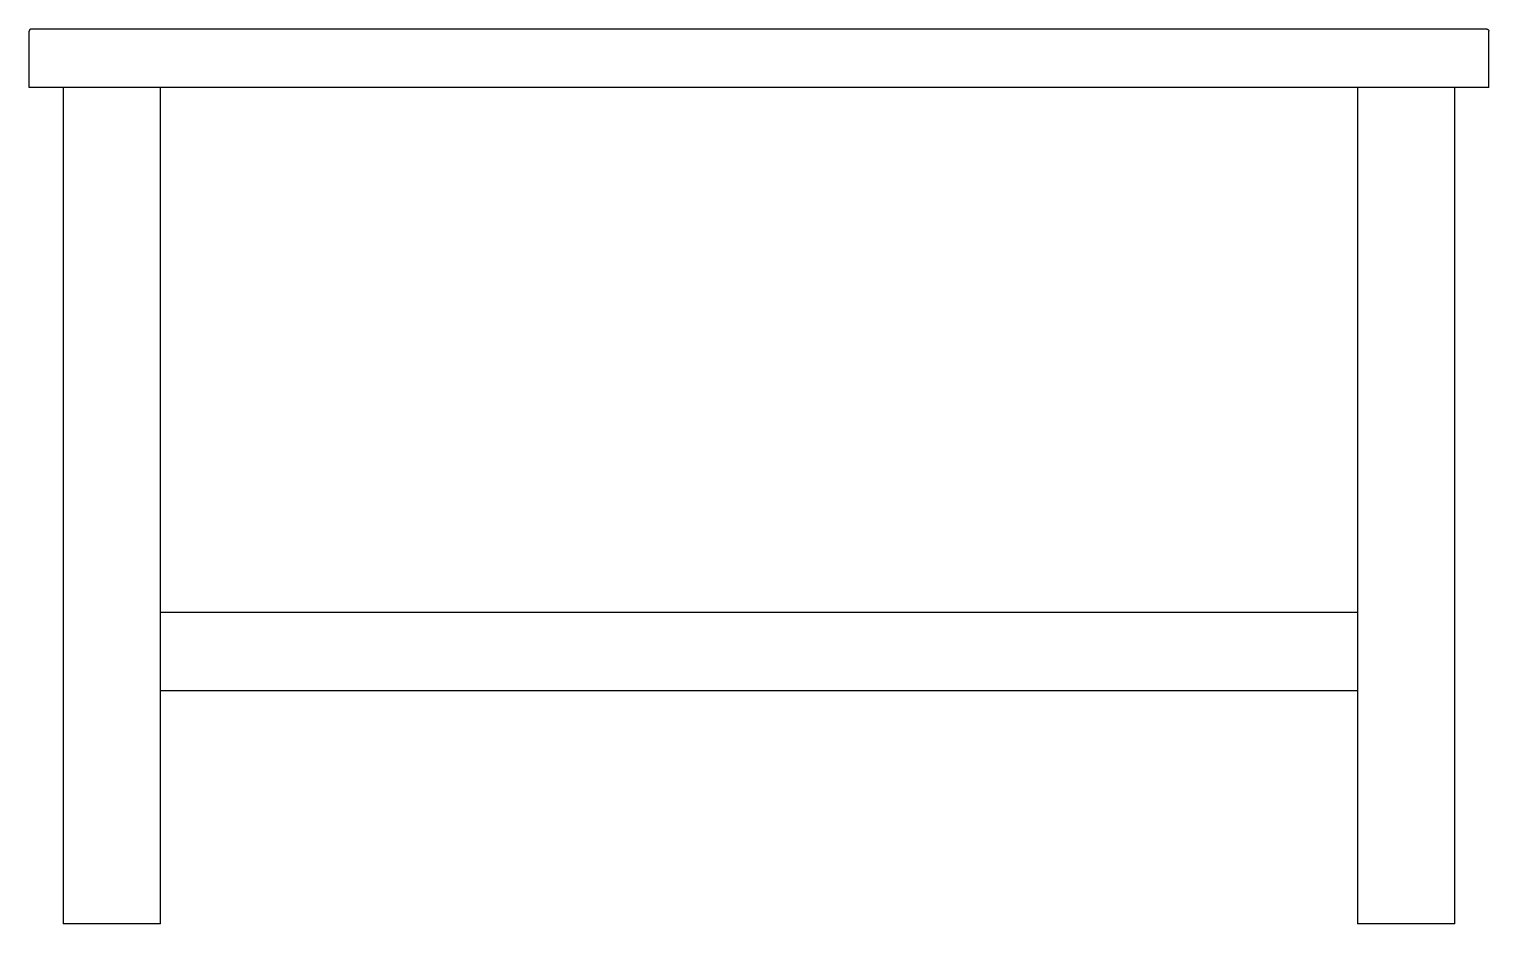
# Model space of a CAD drawing. Header units: millimetres. Extents: x -375 to 375, y 0 to 460.
import ezdxf

# ---------------------------------------------------------------- set-up
doc = ezdxf.new("R2010")
doc.units = ezdxf.units.MM
doc.layers.add('IKE120013-t1', color=255, linetype='Continuous')

# ---------------------------------------------------------------- blocks, each defined once
blk = doc.blocks.new('族几何图形组合_2629-Left')
at = {"layer": 'IKE120013-t1'}
for p, q in [((-375, 430), (-375, 459)), ((374, 460), (-374, 460)), ((375, 430), (375, 459)), ((375, 430), (-375, 430))]:
    blk.add_line(p, q, dxfattribs=at)
for points in [[(-374, 460), (-374.09, 460), (-374.22, 459.98), (-374.38, 459.93), (-374.5, 459.87), (-374.61, 459.8), (-374.74, 459.68), (-374.88, 459.51), (-374.98, 459.26), (-375, 459.09), (-375, 459)], [(374, 460), (374.09, 460), (374.22, 459.98), (374.38, 459.93), (374.5, 459.87), (374.61, 459.8), (374.74, 459.68), (374.88, 459.51), (374.98, 459.26), (375, 459.09), (375, 459)]]:
    blk.add_open_spline(points, degree=3, knots=[0, 0, 0, 0, 0.166667, 0.25, 0.333333, 0.416667, 0.5, 0.666667, 0.833333, 1, 1, 1, 1], dxfattribs=at)
blk = doc.blocks.new('族几何图形组合_3471-Left')
at = {"layer": 'IKE120013-t1'}
for p, q in [((-357.57, 430), (-357.57, 0)), ((-307.57, 0), (-307.57, 430)), ((307.57, 430), (307.57, 0)), ((357.57, 0), (357.57, 430)), ((-356.57, 0), (-357.57, 0)), ((-308.57, 0), (-356.57, 0)), ((-307.6, 0), (-308.57, 0)), ((-307.57, 0), (-307.6, 0)), ((307.6, 0), (307.57, 0)), ((308.57, 0), (307.6, 0)), ((356.57, 0), (308.57, 0)), ((357.57, 0), (356.57, 0))]:
    blk.add_line(p, q, dxfattribs=at)
blk = doc.blocks.new('族几何图形组合_3472-Left')
at = {"layer": 'IKE120013-t1'}
for p, q in [((307.57, 160), (-307.57, 160)), ((-307.57, 120), (307.57, 120))]:
    blk.add_line(p, q, dxfattribs=at)

msp = doc.modelspace()

# ---------------------------------------------------------------- block references
msp.add_blockref('族几何图形组合_2629-Left', (0, 0))
at = {"layer": 'IKE120013-t1'}
for name in ['族几何图形组合_3471-Left', '族几何图形组合_3472-Left']:
    msp.add_blockref(name, (0, 0), dxfattribs=at)

doc.saveas('drawing.dxf')
